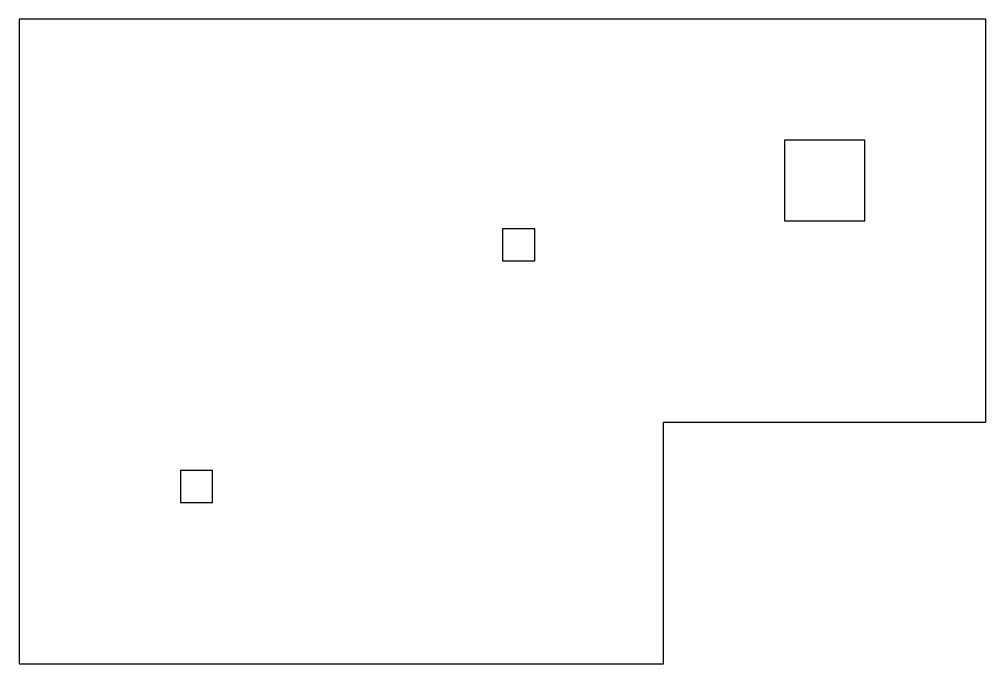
# Model space of a CAD drawing. Header units: millimetres. Extents: x 0 to 12000, y 0 to 8000.
import ezdxf

# ---------------------------------------------------------------- set-up
doc = ezdxf.new("R2010")
doc.units = ezdxf.units.MM
doc.layers.add('AI_HOLES_CUTOUTS', color=1, linetype='Continuous')
doc.layers.add('AI_PROJECT_BOUNDARY', color=7, linetype='Continuous')

msp = doc.modelspace()

# ---------------------------------------------------------------- linework, layer by layer
at = {"layer": 'AI_HOLES_CUTOUTS'}
for points in [[(9500, 5500), (10500, 5500), (10500, 6500), (9500, 6500)], [(6000, 5000), (6400, 5000), (6400, 5400), (6000, 5400)], [(2000, 2000), (2400, 2000), (2400, 2400), (2000, 2400)]]:
    msp.add_lwpolyline(points, close=True, dxfattribs=at)
at = {"layer": 'AI_PROJECT_BOUNDARY'}
msp.add_lwpolyline([(0, 0), (8000, 0), (8000, 3000), (12000, 3000), (12000, 8000), (0, 8000)], close=True, dxfattribs=at)

doc.saveas('drawing.dxf')
